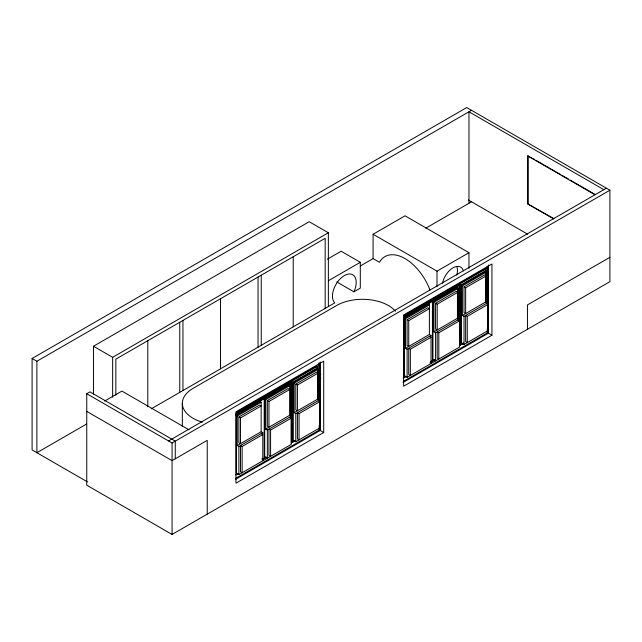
<?xml version="1.0" encoding="UTF-8"?>
<svg xmlns="http://www.w3.org/2000/svg" width="642" height="642" viewBox="0 0 642 642"><rect width="100%" height="100%" fill="white"/><g stroke="black" fill="none" stroke-linecap="round" stroke-linejoin="round"><path stroke-width="0.96" d="M317.638 398.77L317.67 367.144L316.859 365.972L236.208 412.533M485.866 302.486L485.898 269.865L485.087 268.693L403.569 315.76M291.34 442.683L294.726 440.717L291.34 442.683L291.34 382.343L290.529 381.87L290.529 416.498M459.568 345.412L462.954 343.446L459.568 345.412L459.568 285.072L458.757 284.599L458.757 319.218M87.376 481.861L32.1 449.946L32.1 358.477L466.726 107.551L609.9 190.209L609.9 281.678L172.072 534.449L86.75 485.183L86.75 393.723L89.944 391.877L175.274 441.142L175.274 458.797M32.1 358.477L36.891 361.245L471.525 110.32M93.467 394.116L93.467 346.247L309.187 221.699L328.359 232.773L328.359 306.579M93.467 346.247L112.647 357.313L328.359 232.773M327.316 259.207L341.135 251.231L360.306 262.297L360.306 288.13L353.919 291.821L336.777 281.926M360.138 266.093L373.09 258.614L373.09 234.258L405.046 215.808L468.965 252.707L468.965 268.292M553.597 218.842L527.748 203.915L527.748 155.942L534.096 159.24M104.63 401.057L121.9 391.09L189.077 429.867M328.359 280.747L360.306 262.297M86.614 424.009L36.891 452.714L36.891 361.245M425.782 228.191L471.525 201.781M151.255 408.826L334.755 302.888A16.772 9.686 -60 0 1 336.392 283.692A16.772 9.686 -60 0 1 352.281 274.519A16.772 9.686 -60 0 1 353.919 291.821M527.748 203.915L553.918 218.657M373.09 234.258L437.009 271.157L468.965 252.707M168.557 440.958L606.385 188.178M86.75 393.723L172.072 442.988L609.9 190.209M403.529 316.482L487.214 268.171L488.024 268.637M236.152 413.263L318.986 365.442L319.804 365.908M457.433 318.946L457.433 286.3L403.353 317.525L403.962 317.878L457.337 287.062L457.337 289.044M459.568 285.072L460.884 285.008L485.793 270.627L485.793 302.31M235.983 414.299L289.213 383.571L289.213 386.54M291.34 382.343L292.656 382.287L317.565 367.898L317.565 398.594M235.734 415.149L289.109 384.333L289.109 386.315M457.842 318.055L457.842 288.523L433.944 302.318L433.944 331.85L457.842 318.055L459.463 318.986L459.463 347.105L407.108 377.335L404.468 375.811L404.468 318.167L428.366 304.372L429.378 304.958L429.378 334.482L405.487 348.277L405.487 318.753L429.378 304.958M459.463 318.986L435.573 332.781L435.573 360.9L432.933 359.384L432.933 301.732L456.823 287.937L457.842 288.523M486.307 301.62L487.928 302.559L487.928 330.678L464.03 344.473L461.389 342.948L461.389 285.305L485.288 271.51L486.307 272.096L486.307 301.62L462.409 315.415L462.409 285.891L486.307 272.096M289.614 415.326L289.614 385.802L265.716 399.597L265.716 429.121L289.614 415.326L291.235 416.257L291.235 444.376L238.88 474.607L236.24 473.082L236.24 415.438L260.138 401.643L261.158 402.229L261.158 431.753L237.259 445.548L237.259 416.024L261.158 402.229M291.235 416.257L267.345 430.06L267.345 458.179L264.705 456.655L264.705 399.011L288.603 385.216L289.614 385.802M318.079 398.891L319.7 399.83L319.7 427.949L295.802 441.744L293.169 440.219L293.169 382.576L317.06 368.781L318.079 369.367L318.079 398.891L294.18 412.686L294.18 383.162L318.079 369.367M407.108 319.692L427.757 307.767L429.378 308.706L408.729 320.631L407.108 319.692L407.108 345.468L408.729 346.407L408.729 320.631M435.573 303.257L456.221 291.34L457.842 292.279L437.194 304.196L435.573 303.257L435.573 329.033L437.194 329.972L437.194 304.196M464.03 286.83L484.678 274.904L486.307 275.843L465.651 287.76L464.03 286.83L464.03 312.606L465.651 313.537L465.651 287.76M238.88 416.963L259.528 405.046L261.158 405.977L240.501 417.902L238.88 416.963L238.88 442.739L240.501 443.678L240.501 417.902M267.345 400.528L287.993 388.611L289.614 389.55L268.966 401.467L267.345 400.528L267.345 426.304L268.966 427.243L268.966 401.467M295.802 384.101L316.45 372.175L318.079 373.114L297.431 385.04L295.802 384.101L295.802 409.877L297.431 410.816L297.431 385.04M319.194 375.337L320.928 374.342M405.487 348.277L407.108 349.216L431.007 335.421L431.007 363.541M462.409 315.415L464.03 316.354L487.928 302.559M237.259 445.548L238.88 446.487L262.779 432.692L262.779 460.812M294.18 412.686L295.802 413.625L319.7 399.83M410.358 349.216L410.358 375.458L408.729 374.527L408.729 348.277L410.358 349.216L431.007 337.299L429.378 336.36M438.815 332.781L438.815 359.03L437.194 358.092L437.194 331.85L438.815 332.781L459.463 320.864L457.842 319.925M467.28 316.354L467.28 342.595L465.651 341.656L465.651 315.415L467.28 316.354L487.928 304.428L486.307 303.497M242.13 446.487L242.13 472.737L240.501 471.798L240.501 445.548L242.13 446.487L262.779 434.57L261.158 433.631M270.587 430.06L270.587 456.302L268.966 455.363L268.966 429.121L270.587 430.06L291.235 418.135L289.614 417.196M299.052 413.625L299.052 439.866L297.431 438.935L297.431 412.686L299.052 413.625L319.7 401.699L318.079 400.768M609.9 257.322L527.451 304.926L527.451 329.274M405.68 376.284L403.962 377.279L403.962 317.878M430.292 362.072L434.144 359.857M460.274 284.663L460.274 344.064L460.884 344.417L463.46 342.924M235.734 474.55L237.452 473.555M262.064 459.351L265.916 457.128M292.054 381.934L292.054 441.335L292.656 441.688L294.373 440.693M403.497 377.785L406.041 376.308M431.103 361.839L434.506 359.881M487.214 328.511L488.434 328.744M236.12 474.566L237.813 473.587M266.278 457.152L262.875 459.11L262.064 458.645M318.986 425.782L320.206 426.015M403.168 378.202L405.768 376.702M430.028 362.698L435.228 359.697M459.487 345.685L462.954 343.687M235.807 474.976L238.407 473.475M262.666 459.471L266.133 457.465M291.259 442.964L294.726 440.958M487.214 329.683L488.434 329.916M318.986 426.954L320.206 427.187M403.168 381.484L487.214 332.957L488.024 333.431L488.024 330.148M235.807 478.258L318.986 430.236L319.804 430.702L319.804 427.42M403.112 382.455L488.434 333.198L491.949 335.228L491.949 264.006L403.617 314.997L403.617 386.219L491.949 335.228M235.75 479.229L320.206 430.469L323.72 432.499L323.72 361.125L235.967 411.795L235.967 483.161L323.72 432.499M603.825 189.655L468.965 111.796L468.965 203.257M535.821 160.235L560.811 174.664M562.536 175.659L568.571 179.142M570.297 180.137L595.286 194.566M527.748 155.942L594.965 194.751M468.323 199.935L527.732 234.234M485.793 270.627L485.183 270.274L485.898 269.865L485.898 302.51M461.389 285.305L462.409 285.891M456.623 285.834L457.433 286.3M456.727 286.709L457.337 287.062M373.09 258.614L379.486 262.305A40.221 23.224 60 0 1 404.388 258.236A40.221 23.224 60 0 1 430.012 290.12M431.817 301.09L432.427 301.443L432.427 360.844L431.817 360.491M432.933 301.732L433.944 302.318M430.292 301.034L431.103 301.499M428.166 302.262L428.976 302.735M428.262 303.144L428.872 303.489L428.872 305.472M433.944 331.85L435.573 332.781M404.468 318.167L405.487 318.753M429.378 334.482L431.007 335.421M317.565 367.898L316.963 367.553L317.67 367.144L317.67 398.794M293.169 382.576L294.18 383.162M288.394 383.105L289.213 383.571M288.499 383.98L289.109 384.333M263.589 398.361L264.199 398.714L264.199 458.115M264.705 399.011L265.716 399.597M262.064 398.305L262.875 398.77M259.938 399.533L260.748 400.006M260.034 400.415L260.644 400.768M265.716 429.121L267.345 430.06M236.24 415.438L237.259 416.024M261.158 431.753L262.779 432.692M86.75 411.386L172.072 460.643L207.23 440.348L207.23 514.154M528.061 155.757L528.061 203.731M488.434 264.986L488.434 333.198M488.024 266.061L488.024 328.977M487.214 266.454L487.214 302.791M487.214 330.502L487.214 332.957M464.03 316.354L464.03 344.473M460.884 285.008L460.884 344.417M437.009 271.157L437.009 286.741M407.108 349.216L407.108 377.335M325.165 308.425L325.165 238.31L115.841 359.159L115.841 395.215M320.206 362.072L320.206 430.469M319.804 363.332L319.804 426.248M318.986 362.866L318.986 400.062M318.986 427.773L318.986 430.236M295.802 413.625L295.802 441.744M293.209 256.76L293.209 326.874M292.656 382.287L292.656 441.688M261.246 275.209L261.246 345.324M258.052 277.055L258.052 347.17M238.88 446.487L238.88 474.607M220.503 298.731L220.503 368.845M182.954 320.414L182.954 390.529M182.32 403.337L182.32 426.778M179.76 322.26L179.76 392.374M172.072 442.988L172.072 534.449M147.796 340.709L147.796 406.819M112.647 357.313L112.647 397.205M395.48 311.274A36.61 21.138 0 0 0 336.617 305.504L193.041 388.394A36.61 21.138 0 0 0 202.302 422.163M319.186 379.069A160.604 92.729 -60 0 1 320.912 378.13M456.727 266.318A15.368 8.876 -60 0 1 456.791 275.145M442.498 283.154A15.368 8.876 -60 0 1 452.891 267.891A15.368 8.876 -60 0 1 463.42 270.868"/></g></svg>
